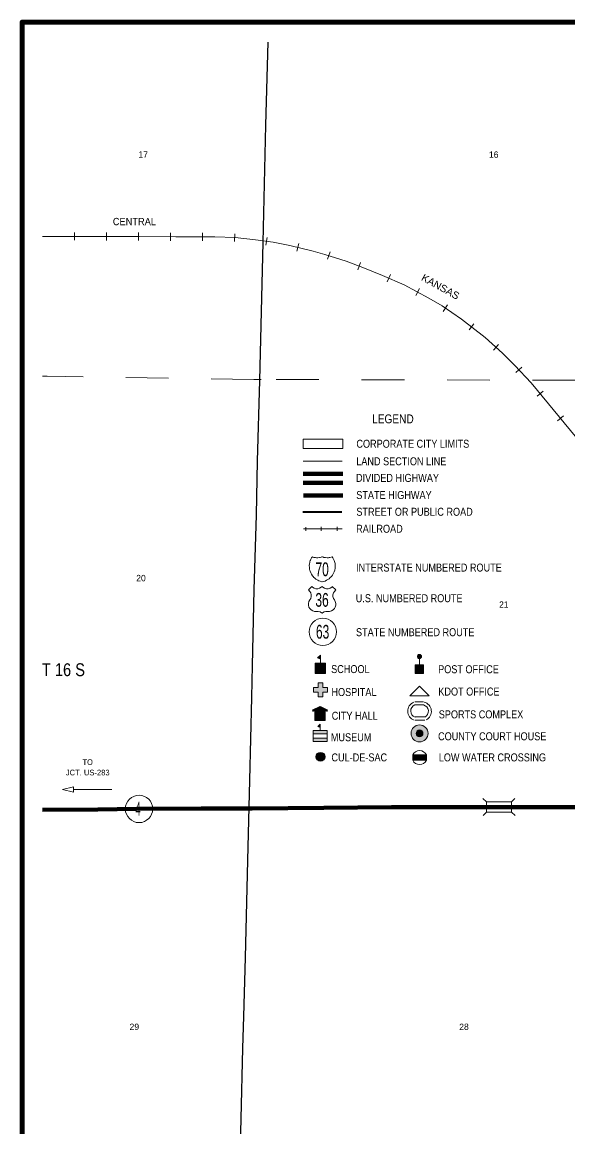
# Model space of a CAD drawing. Extents: x -43.15 to -38.38, y -11.2 to -7.26.
# Drawn here: x -43.146 to -41.869, y -9.852 to -7.265 of the extents above; entities that cross this region are included whole.
import ezdxf
from ezdxf.enums import TextEntityAlignment as Align

# ---------------------------------------------------------------- set-up
doc = ezdxf.new("R2010")
doc.units = 0
doc.header["$LTSCALE"] = 0.0068
doc.linetypes.add('LONG_DASHED', pattern=[7.5, 6, -1.5])
doc.linetypes.add('MEDIUM_DASHED', pattern=[4.5, 3, -1.5])
for name, color, linetype, lineweight in [('12', 7, 'Continuous', 80), ('14', 7, 'Continuous', 25), ('15', 7, 'MEDIUM_DASHED', 13), ('17', 7, 'Continuous', 13), ('19', 7, 'Continuous', 13), ('21', 7, 'Continuous', 25), ('35', 7, 'Continuous', 13), ('48', 7, 'Continuous', 106), ('50', 7, 'Continuous', 13)]:
    doc.layers.add(name, color=color, linetype=linetype, lineweight=lineweight)
doc.layers.add('45', color=7, linetype='Continuous')
doc.layers.add('46', color=7, linetype='Continuous')

msp = doc.modelspace()

# ---------------------------------------------------------------- hatches: boundary and pattern name
at = {"layer": '50'}
for points in [[(-42.460227, -8.790152), (-42.460227, -8.766098), (-42.436174, -8.766098), (-42.436174, -8.790152)], [(-42.448295, -8.75625), (-42.455303, -8.753409), (-42.448295, -8.747348)], [(-42.226136, -8.790152), (-42.226136, -8.769886), (-42.206629, -8.769886), (-42.206629, -8.790152)], [(-42.216187, -8.755282, 1), (-42.216613, -8.745481, 1)], [(-42.453598, -8.844697), (-42.442614, -8.844697), (-42.442614, -8.833902), (-42.431818, -8.833902), (-42.431818, -8.822917), (-42.442614, -8.822917), (-42.442614, -8.811932), (-42.453598, -8.811932), (-42.453598, -8.822917), (-42.464583, -8.822917), (-42.464583, -8.833902), (-42.453598, -8.833902)], [(-42.448674, -8.869697), (-42.460985, -8.875189), (-42.460985, -8.9), (-42.436932, -8.9), (-42.436932, -8.875189)], [(-42.432386, -8.923674), (-42.432386, -8.93125), (-42.465152, -8.93125), (-42.465152, -8.923674)], [(-42.448674, -8.916667), (-42.448674, -8.909091), (-42.454545, -8.914205)], [(-42.196376, -8.929774, 1), (-42.236057, -8.931001, 1)], [(-42.208393, -8.928547, 1), (-42.22404, -8.932229, 1)], [(-42.432386, -8.941477), (-42.432386, -8.949053), (-42.465152, -8.949053), (-42.465152, -8.941477)], [(-42.437788, -8.98513, 1), (-42.458306, -8.98513, 1)], [(-42.232008, -8.980682), (-42.200189, -8.980682), (-42.200189, -8.993371), (-42.232008, -8.993371)]]:
    msp.add_hatch(color=256, dxfattribs=at).paths.add_polyline_path(points)

# ---------------------------------------------------------------- linework, layer by layer
at = {"layer": '12'}
msp.add_lwpolyline([(-43.098864, -9.109091), (-42.969318, -9.108523), (-42.878409, -9.107386), (-42.726894, -9.106629), (-42.608144, -9.106061), (-42.439962, -9.104545), (-42.281818, -9.103598), (-42.174242, -9.10322), (-41.985795, -9.103409), (-41.807765, -9.103409), (-41.708523, -9.10322), (-41.525379, -9.100947), (-41.330492, -9.1), (-41.145265, -9.098485), (-40.95322, -9.097348), (-40.783523, -9.097159), (-40.62197, -9.096591), (-40.438258, -9.094508)], dxfattribs=at)
at = {"layer": '14'}
msp.add_lwpolyline([(-42.655114, -11.1), (-42.649242, -10.656061), (-42.645265, -10.446212), (-42.642614, -10.301136), (-42.641667, -10.10928), (-42.639394, -10.037311), (-42.635985, -9.922727), (-42.633712, -9.832955), (-42.629545, -9.667235), (-42.627083, -9.593371), (-42.623485, -9.454924), (-42.617992, -9.228409), (-42.613636, -9.040341), (-42.608712, -8.846402), (-42.607197, -8.771402), (-42.60303, -8.593939), (-42.598106, -8.41875), (-42.595265, -8.292803), (-42.590152, -8.104356), (-42.582197, -7.780871), (-42.575568, -7.505871), (-42.570644, -7.312121)], dxfattribs=at)
at = {"layer": '15'}
for p in [(-42.603598, -8.101515), (-41.651705, -8.104167)]:
    msp.add_line(p, (-42.587121, -8.101515), dxfattribs=at)
msp.add_lwpolyline([(-42.603598, -8.101515), (-43.0875, -8.093939), (-43.098864, -8.093939)], dxfattribs=at)
at = {"layer": '17'}
for p, q in [((-43.023864, -7.757386), (-43.023864, -7.775758)), ((-42.948864, -7.757765), (-42.948864, -7.776136)), ((-42.873864, -7.757765), (-42.873864, -7.776136)), ((-42.798864, -7.758333), (-42.798864, -7.776705)), ((-42.723864, -7.758333), (-42.723864, -7.776705)), ((-42.648485, -7.760227), (-42.649242, -7.778598)), ((-42.573106, -7.769129), (-42.575758, -7.787311)), ((-42.498674, -7.783333), (-42.50303, -7.801136)), ((-42.425568, -7.802841), (-42.43125, -7.820265)), ((-42.354356, -7.827652), (-42.360606, -7.844886)), ((-42.28428, -7.856061), (-42.291667, -7.872727)), ((-42.216288, -7.888826), (-42.224811, -7.905114)), ((-42.150568, -7.927083), (-42.160795, -7.942235)), ((-42.089015, -7.971023), (-42.100379, -7.985606)), ((-42.031061, -8.019508), (-42.043371, -8.033144)), ((-41.977083, -8.072727), (-41.99053, -8.085227)), ((-41.926894, -8.128977), (-41.940909, -8.14072)), ((-41.878977, -8.186742), (-41.892992, -8.198485))]:
    msp.add_line(p, q, dxfattribs=at)
msp.add_lwpolyline([(-43.098864, -7.766667), (-43.025379, -7.766667), (-42.948106, -7.767045), (-42.872159, -7.767045), (-42.786742, -7.767614), (-42.694886, -7.767614), (-42.647727, -7.769508), (-42.600189, -7.774621), (-42.558523, -7.780492), (-42.519508, -7.787689), (-42.464962, -7.801326), (-42.437689, -7.808712), (-42.388068, -7.825), (-42.344697, -7.841098), (-42.302652, -7.857955), (-42.252083, -7.880303), (-42.194129, -7.910985), (-42.163447, -7.929545), (-42.117803, -7.960417), (-42.062689, -8.003409), (-42.022348, -8.040152), (-41.993182, -8.069129), (-41.955114, -8.109848), (-41.914205, -8.158523), (-41.851705, -8.23447)], dxfattribs=at)
msp.add_lwpolyline([(-43.098864, -7.766667), (-43.025379, -7.766667), (-42.948106, -7.767045), (-42.872159, -7.767045), (-42.786742, -7.767614), (-42.694886, -7.767614), (-42.647727, -7.769508), (-42.600189, -7.774621), (-42.558523, -7.780492), (-42.519508, -7.787689), (-42.464962, -7.801326), (-42.437689, -7.808712), (-42.388068, -7.825), (-42.344697, -7.841098), (-42.302652, -7.857955), (-42.252083, -7.880303), (-42.194129, -7.910985), (-42.163447, -7.929545), (-42.117803, -7.960417), (-42.062689, -8.003409), (-42.022348, -8.040152), (-41.993182, -8.069129), (-41.955114, -8.109848), (-41.914205, -8.158523), (-41.851705, -8.23447)], dxfattribs=at)
at = {"layer": '19'}
msp.add_circle((-42.87265, -9.107424), 0.031987, dxfattribs=at)
at = {"layer": '21'}
for p, q in [((-42.059848, -9.09072), (-42.067992, -9.082955)), ((-41.992992, -9.082576), (-42.000758, -9.09072)), ((-42.059848, -9.114773), (-42.067614, -9.122917)), ((-41.992614, -9.122538), (-42.000758, -9.114773))]:
    msp.add_line(p, q, dxfattribs=at)
at = {"layer": '21', "lineweight": 13}
msp.add_lwpolyline([(-42.059848, -9.114773), (-42.000758, -9.114773), (-42.000758, -9.09072), (-42.059848, -9.09072)], close=True, dxfattribs=at)
at = {"layer": '35'}
msp.add_line((-43.025568, -9.061553), (-42.936364, -9.061553), dxfattribs=at)
msp.add_lwpolyline([(-43.025758, -9.055492), (-43.052083, -9.061553), (-43.025568, -9.067803)], close=True, dxfattribs=at)
at = {"layer": '48'}
msp.add_lwpolyline([(-43.146212, -11.147348), (-43.146212, -7.264773), (-39.263636, -7.264773), (-39.263636, -11.147348)], close=True, dxfattribs=at)
at = {"layer": '50', "linetype": 'MEDIUM_DASHED'}
msp.add_line((-42.488447, -8.292803), (-42.39697, -8.292803), dxfattribs=at)
at = {"layer": '50', "lineweight": 80}
for p, q in [((-42.488447, -8.322348), (-42.395833, -8.322348)), ((-42.488447, -8.343939), (-42.395833, -8.343939)), ((-42.4875, -8.373295), (-42.396023, -8.373295))]:
    msp.add_line(p, q, dxfattribs=at)
at = {"layer": '50', "lineweight": 35}
msp.add_line((-42.489583, -8.411553), (-42.398106, -8.411553), dxfattribs=at)
at = {"layer": '50'}
for p, q in [((-42.4875, -8.451705), (-42.39697, -8.451705)), ((-42.482008, -8.447159), (-42.482008, -8.456439)), ((-42.446212, -8.446591), (-42.446212, -8.455871)), ((-42.408712, -8.446591), (-42.408712, -8.455871)), ((-42.448106, -8.766098), (-42.448106, -8.75625)), ((-42.216288, -8.770455), (-42.216288, -8.754735)), ((-42.207197, -8.856439), (-42.227462, -8.856439)), ((-42.207197, -8.863258), (-42.227462, -8.863258)), ((-42.226705, -8.892045), (-42.204167, -8.892045)), ((-42.226705, -8.899242), (-42.204167, -8.899242)), ((-42.448674, -8.923485), (-42.448674, -8.916667)), ((-42.232197, -8.980682), (-42.200379, -8.980682)), ((-42.200379, -8.993371), (-42.232197, -8.993371))]:
    msp.add_line(p, q, dxfattribs=at)
at = {"layer": '50', "linetype": 'LONG_DASHED'}
msp.add_lwpolyline([(-42.488258, -8.241667), (-42.395644, -8.241667), (-42.395644, -8.263258), (-42.488258, -8.263258)], close=True, dxfattribs=at)
at = {"layer": '50'}
for points in [[(-42.467045, -8.516667), (-42.469129, -8.519508), (-42.470455, -8.522348), (-42.471023, -8.524432), (-42.472159, -8.525947), (-42.472538, -8.528409), (-42.473295, -8.530303), (-42.473864, -8.533333), (-42.474242, -8.536932), (-42.474053, -8.542235), (-42.473674, -8.545644), (-42.472538, -8.548864), (-42.472159, -8.550947), (-42.470644, -8.554545), (-42.469318, -8.557576), (-42.466856, -8.561174), (-42.465341, -8.563068), (-42.463636, -8.565152), (-42.462121, -8.566288), (-42.460606, -8.567614), (-42.458712, -8.568939), (-42.457008, -8.570076), (-42.455492, -8.571212), (-42.453977, -8.57197), (-42.452083, -8.573106), (-42.448864, -8.574242), (-42.445076, -8.575568), (-42.443939, -8.575568), (-42.44053, -8.574621), (-42.436932, -8.573674), (-42.433712, -8.57197), (-42.430682, -8.570265), (-42.427841, -8.568182), (-42.425, -8.56572), (-42.422538, -8.562879), (-42.419886, -8.559659), (-42.417992, -8.556439), (-42.417235, -8.554924), (-42.415909, -8.552273), (-42.414773, -8.547917), (-42.414015, -8.54375), (-42.413636, -8.539773), (-42.413826, -8.535606), (-42.414015, -8.532576), (-42.414583, -8.530303), (-42.415909, -8.525947), (-42.417235, -8.522727), (-42.419318, -8.519318), (-42.420833, -8.516667), (-42.422727, -8.517424), (-42.425947, -8.518371), (-42.427652, -8.518939), (-42.429545, -8.519318), (-42.432576, -8.519508), (-42.435985, -8.518939), (-42.437879, -8.518561), (-42.439773, -8.518371), (-42.441098, -8.517803), (-42.442992, -8.517235), (-42.443939, -8.516667), (-42.445076, -8.517235), (-42.446591, -8.517803), (-42.448485, -8.518371), (-42.450189, -8.518939), (-42.453977, -8.519508), (-42.457576, -8.519508), (-42.459659, -8.518939), (-42.461364, -8.518561), (-42.463447, -8.518182), (-42.465341, -8.517424)], [(-42.468371, -8.586742), (-42.475947, -8.594508), (-42.472917, -8.597917), (-42.470833, -8.601326), (-42.469508, -8.605682), (-42.469508, -8.610038), (-42.470833, -8.614394), (-42.472917, -8.617992), (-42.475, -8.621591), (-42.476136, -8.625947), (-42.476136, -8.630303), (-42.475, -8.634848), (-42.472917, -8.638258), (-42.469697, -8.641477), (-42.466098, -8.64375), (-42.461932, -8.644886), (-42.45303, -8.644886), (-42.448864, -8.646023), (-42.445265, -8.648106), (-42.443939, -8.648864), (-42.443561, -8.648106), (-42.439583, -8.646023), (-42.435417, -8.644886), (-42.426894, -8.644886), (-42.422159, -8.64375), (-42.418561, -8.641477), (-42.41553, -8.638258), (-42.413258, -8.634848), (-42.412121, -8.630303), (-42.412121, -8.625947), (-42.413258, -8.621591), (-42.41553, -8.617992), (-42.417614, -8.614394), (-42.418939, -8.610038), (-42.418939, -8.605682), (-42.417614, -8.601326), (-42.41553, -8.597917), (-42.412121, -8.594508), (-42.420455, -8.586742), (-42.42178, -8.588258), (-42.425568, -8.59053), (-42.429735, -8.591667), (-42.43428, -8.591667), (-42.438447, -8.59053), (-42.442235, -8.588258), (-42.443939, -8.586742), (-42.446591, -8.588258), (-42.450379, -8.59053), (-42.454356, -8.591667), (-42.458902, -8.591667), (-42.463068, -8.59053), (-42.466667, -8.588258)], [(-42.460227, -8.790152), (-42.460227, -8.766098), (-42.436174, -8.766098), (-42.436174, -8.790152)], [(-42.448295, -8.75625), (-42.455303, -8.753409), (-42.448295, -8.747348)], [(-42.226136, -8.790152), (-42.226136, -8.769886), (-42.206629, -8.769886), (-42.206629, -8.790152)], [(-42.453598, -8.844697), (-42.442614, -8.844697), (-42.442614, -8.833902), (-42.431818, -8.833902), (-42.431818, -8.822917), (-42.442614, -8.822917), (-42.442614, -8.811932), (-42.453598, -8.811932), (-42.453598, -8.822917), (-42.464583, -8.822917), (-42.464583, -8.833902), (-42.453598, -8.833902)], [(-42.239205, -8.842424), (-42.216477, -8.819508), (-42.193561, -8.842235)], [(-42.448674, -8.869697), (-42.460985, -8.875189), (-42.460985, -8.9), (-42.436932, -8.9), (-42.436932, -8.875189)], [(-42.432386, -8.923674), (-42.432386, -8.93125), (-42.465152, -8.93125), (-42.465152, -8.923674)], [(-42.448674, -8.916667), (-42.448674, -8.909091), (-42.454545, -8.914205)], [(-42.432386, -8.941477), (-42.432386, -8.949053), (-42.465152, -8.949053), (-42.465152, -8.941477)], [(-42.232008, -8.980682), (-42.200189, -8.980682), (-42.200189, -8.993371), (-42.232008, -8.993371)]]:
    msp.add_lwpolyline(points, close=True, dxfattribs=at)
at = {"layer": '50', "lineweight": 40}
msp.add_lwpolyline([(-42.466856, -8.877273), (-42.448864, -8.869318), (-42.431818, -8.877273)], dxfattribs=at)
at = {"layer": '50'}
for points in [[(-42.457197, -8.899621), (-42.461174, -8.899621), (-42.461174, -8.874811)], [(-42.437121, -8.874811), (-42.437121, -8.899621), (-42.457386, -8.899621)], [(-42.432386, -8.933333), (-42.432386, -8.93125), (-42.465152, -8.93125), (-42.465152, -8.941477), (-42.432386, -8.941477), (-42.432386, -8.932955)]]:
    msp.add_lwpolyline(points, dxfattribs=at)
for centre, radius in [((-42.442516, -8.692789), 0.031987), ((-42.2164, -8.750381), 0.004905), ((-42.216217, -8.930388), 0.01985), ((-42.216217, -8.930388), 0.008037)]:
    msp.add_circle(centre, radius, dxfattribs=at)
at = {"layer": '50', "lineweight": 25}
msp.add_circle((-42.448047, -8.98513), 0.010259, dxfattribs=at)
at = {"layer": '50'}
for centre, radius, start, end in [((-42.221615, -8.878156), 0.022283, 111.82978, 251.18127), ((-42.221615, -8.878048), 0.015332, 111.82978, 251.18127), ((-42.210818, -8.878677), 0.015332, 296.54144, 75.89292), ((-42.210818, -8.878785), 0.022283, 296.54144, 75.89292), ((-42.216162, -8.988143), 0.017521, 24.77119, 155.22881), ((-42.216162, -8.986055), 0.017521, 204.77119, 335.22881)]:
    msp.add_arc(centre, radius, start, end, dxfattribs=at)

# ---------------------------------------------------------------- texts
at = {"layer": '17', "width": 0.95}
msp.add_text('CENTRAL', height=0.01705, dxfattribs=at).set_placement((-42.883428, -7.740341), align=Align.CENTER)
at = {"layer": '17', "width": 1.05}
msp.add_text('KANSAS', height=0.01705, rotation=330.983, dxfattribs=at).set_placement((-42.171274, -7.89189), align=Align.CENTER)
at = {"layer": '19', "width": 0.5}
msp.add_text('4', height=0.0322, dxfattribs=at).set_placement((-42.874811, -9.122917), align=Align.CENTER)
at = {"layer": '35', "width": 0.9}
msp.add_text('TO', height=0.01326, dxfattribs=at).set_placement((-42.992708, -9.004356), align=Align.CENTER)
at = {"layer": '35'}
msp.add_text('JCT. US-283', height=0.01326, dxfattribs=at).set_placement((-42.992708, -9.028788), align=Align.CENTER)
at = {"layer": '45'}
for s, p in [('17', (-42.862973, -7.582576)), ('16', (-42.042614, -7.582576)), ('20', (-42.867992, -8.574242)), ('21', (-42.018939, -8.636364)), ('29', (-42.883617, -9.625)), ('28', (-42.112121, -9.625))]:
    msp.add_text(s, height=0.01496, dxfattribs=at).set_placement(p, align=Align.CENTER)
at = {"layer": '46', "width": 0.85}
msp.add_text('T 16 S', height=0.03011, dxfattribs=at).set_placement((-43.049527, -8.796402), align=Align.CENTER)
at = {"layer": '50'}
for s, height, width, p in [('LEGEND', 0.02083, 0.85, (-42.278504, -8.204356)), ('CORPORATE CITY LIMITS', 0.01875, 0.85, (-42.231913, -8.261553)), ('LAND SECTION LINE', 0.01875, 0.85, (-42.258902, -8.302652)), ('DIVIDED HIGHWAY', 0.01875, 0.85, (-42.267803, -8.341477)), ('STATE HIGHWAY', 0.01875, 0.85, (-42.276042, -8.381629)), ('STREET OR PUBLIC ROAD', 0.01875, 0.85, (-42.227841, -8.420833)), ('RAILROAD', 0.01875, 0.85, (-42.310038, -8.460606)), ('70', 0.0322, 0.65, (-42.444129, -8.562311)), ('INTERSTATE NUMBERED ROUTE', 0.01875, 0.85, (-42.194223, -8.551515)), ('36', 0.0322, 0.65, (-42.444318, -8.633902)), ('U.S. NUMBERED ROUTE', 0.01875, 0.85, (-42.24053, -8.623295)), ('63', 0.0322, 0.65, (-42.442992, -8.708523)), ('STATE NUMBERED ROUTE', 0.01875, 0.85, (-42.226326, -8.702841)), ('SCHOOL', 0.01875, 0.85, (-42.37803, -8.789205)), ('POST OFFICE', 0.01875, 0.85, (-42.10161, -8.789583)), ('HOSPITAL', 0.01875, 0.85, (-42.369602, -8.842992)), ('KDOT OFFICE', 0.01875, 0.85, (-42.100568, -8.841856)), ('CITY HALL', 0.01875, 0.85, (-42.367803, -8.898485)), ('SPORTS COMPLEX', 0.01875, 0.85, (-42.072348, -8.895265)), ('MUSEUM', 0.01875, 0.85, (-42.376326, -8.948864)), ('COUNTY COURT HOUSE', 0.01875, 0.85, (-42.046117, -8.946591)), ('CUL-DE-SAC', 0.01875, 0.85, (-42.357197, -8.996023)), ('LOW WATER CROSSING', 0.01875, 0.85, (-42.045644, -8.996023))]:
    msp.add_text(s, height=height, dxfattribs=dict(at, width=width)).set_placement(p, align=Align.CENTER)

doc.saveas('drawing.dxf')
